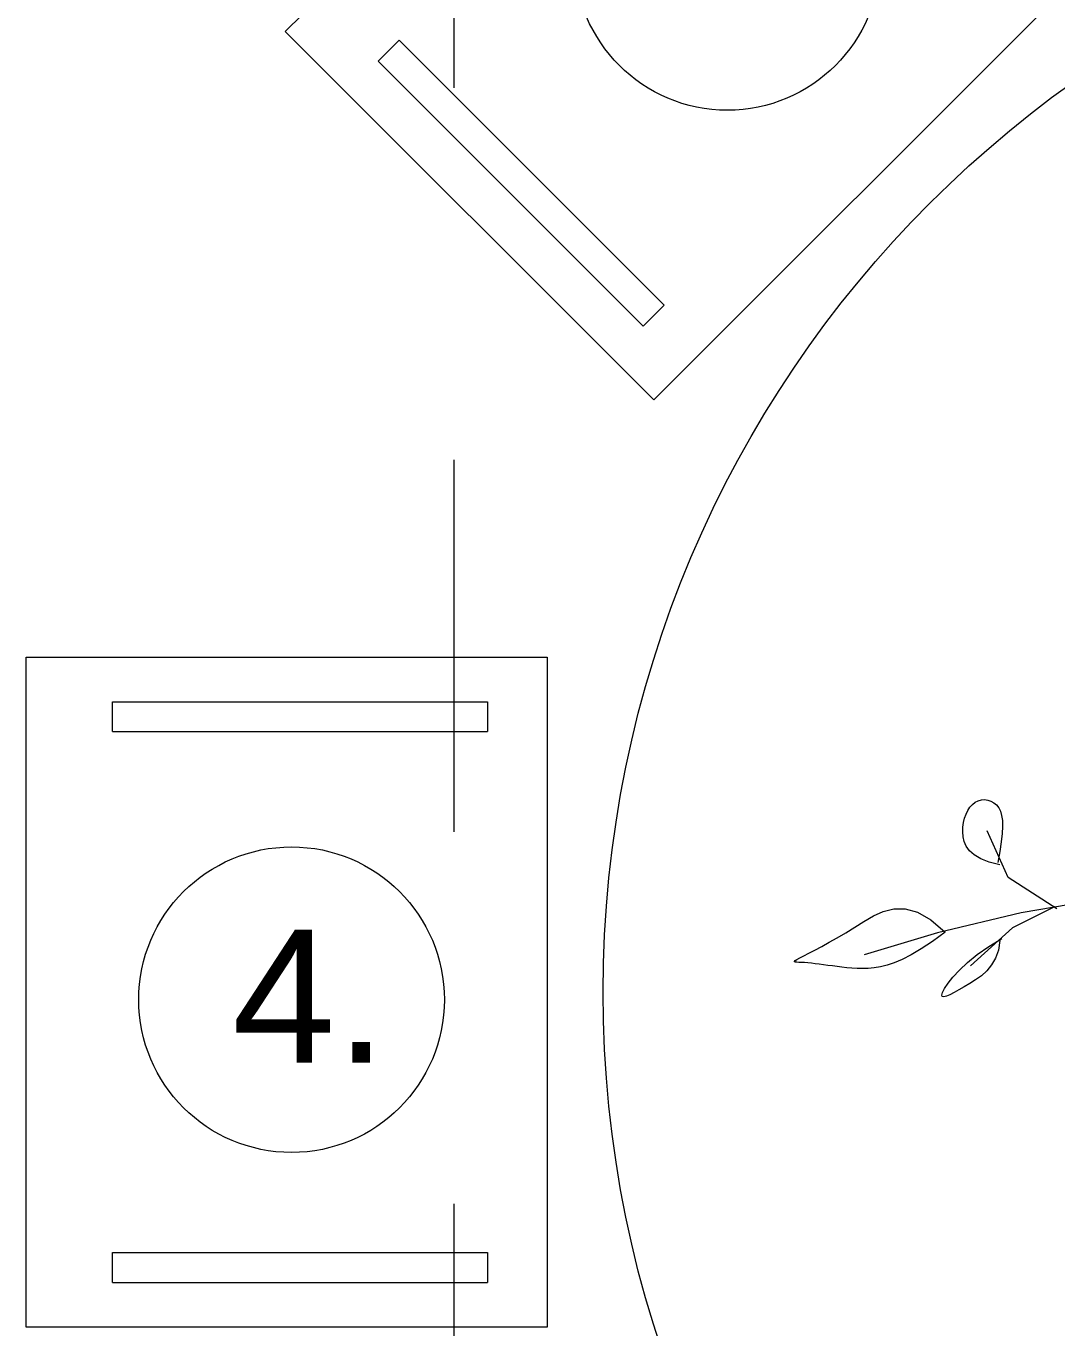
# Model space of a CAD drawing. Header units: centimetres. Extents: x -26724 to 60145, y -23645 to 6771.
# Drawn here: x -19338.8 to -19269.6, y 5664.1 to 5751.6 of the extents above; entities that cross this region are included whole.
import ezdxf

# ---------------------------------------------------------------- set-up
doc = ezdxf.new("R2010")
doc.units = ezdxf.units.CM
for name, pattern in [('AUSGEZOGEN', [0]), ('DALEKOVOD_VN', [5, 2.5, -2.5]), ('PUNKT2_S9', [0.35, 0.15, -0.1, 0, -0.1])]:
    doc.linetypes.add(name, pattern=pattern)
doc.layers.add('3.IZGLED 2', color=7, linetype='Continuous', lineweight=9, true_color=0x4a4a4a)
for name, color, linetype, lineweight in [('4.KOTE', 88, 'Continuous', 15), ('Moebel', 252, 'PUNKT2_S9', 13), ('namestaj', 8, 'Continuous', 9), ('namjestaj', 150, 'Continuous', 5)]:
    doc.layers.add(name, color=color, linetype=linetype, lineweight=lineweight)
doc.layers.add('pozicije', color=7, linetype='Continuous')
doc.styles.add('0.15', font='arial.ttf', dxfattribs={"height": 0.15})
doc.styles.get("Standard").update_dxf_attribs({"font": 'calibri.ttf'})
doc.dimstyles.new('ja 1 50', dxfattribs={"dimtxt": 10, "dimasz": 5, "dimexe": 5, "dimexo": 5, "dimgap": 1, "dimtad": 1, "dimdec": 0, "dimtxsty": 'Standard', "dimblk": 'ARCHTICK', "dimcen": 2.5, "dimclrd": 256, "dimclrt": 7, "dimadec": 0, "dimazin": 0, "dimtfac": 1, "dimtdec": 0, "dimtix": 1, "dimtmove": 1, "dimatfit": 3, "dimldrblk": 'ARCHTICK', "dimfxl": 10, "dimfxlon": 1, "dimlwd": 0, "dimlwe": 9, "dimarcsym": 0})

# ---------------------------------------------------------------- blocks, each defined once
blk = doc.blocks.new('ggggt')
at = {"layer": 'Moebel', "color": 91, "linetype": 'AUSGEZOGEN', "lineweight": 18, "transparency": 33554687}
for p, q in [((1517.256, 2002.085, 13.5), (1517.377, 2002.334, 13.5)), ((1517.377, 2002.334, 13.5), (1517.522, 2002.553, 13.5)), ((1517.522, 2002.553, 13.5), (1517.687, 2002.737, 13.5)), ((1517.687, 2002.737, 13.5), (1517.873, 2002.882, 13.5)), ((1517.873, 2002.882, 13.5), (1518.075, 2002.984, 13.5)), ((1518.075, 2002.984, 13.5), (1518.289, 2003.041, 13.5)), ((1518.289, 2003.041, 13.5), (1518.507, 2003.056, 13.5)), ((1518.507, 2003.056, 13.5), (1518.724, 2003.029, 13.5)), ((1518.724, 2003.029, 13.5), (1518.934, 2002.959, 13.5)), ((1518.934, 2002.959, 13.5), (1519.129, 2002.848, 13.5)), ((1519.129, 2002.848, 13.5), (1519.305, 2002.696, 13.5)), ((1519.305, 2002.696, 13.5), (1519.453, 2002.503, 13.5)), ((1519.453, 2002.503, 13.5), (1519.569, 2002.27, 13.5)), ((1519.569, 2002.27, 13.5), (1519.651, 2001.988, 13.5)), ((1517.048, 2001.209, 13.5), (1517.09, 2001.518, 13.5)), ((1517.09, 2001.518, 13.5), (1517.159, 2001.812, 13.5)), ((1517.159, 2001.812, 13.5), (1517.256, 2002.085, 13.5)), ((1519.651, 2001.988, 13.5), (1519.699, 2001.65, 13.5)), ((1519.699, 2001.65, 13.5), (1519.71, 2001.247, 13.5)), ((1517.037, 2000.89, 13.5), (1517.048, 2001.209, 13.5)), ((1517.061, 2000.566, 13.5), (1517.037, 2000.89, 13.5)), ((1517.133, 2000.242, 13.5), (1517.061, 2000.566, 13.5)), ((1520.094, 1997.834, 13.5), (1518.676, 2000.948, 13.5)), ((1519.686, 2000.772, 13.5), (1519.624, 2000.215, 13.5)), ((1519.71, 2001.247, 13.5), (1519.686, 2000.772, 13.5)), ((1517.271, 1999.926, 13.5), (1517.133, 2000.242, 13.5)), ((1517.491, 1999.624, 13.5), (1517.271, 1999.926, 13.5)), ((1517.81, 1999.342, 13.5), (1517.491, 1999.624, 13.5)), ((1519.624, 2000.215, 13.5), (1519.524, 1999.569, 13.5)), ((1518.244, 1999.087, 13.5), (1517.81, 1999.342, 13.5)), ((1518.811, 1998.865, 13.5), (1518.244, 1999.087, 13.5)), ((1519.527, 1998.683, 13.5), (1518.811, 1998.865, 13.5)), ((1519.524, 1999.569, 13.5), (1519.385, 1998.825, 13.5)), ((1523.349, 1995.709, 13.5), (1520.094, 1997.834, 13.5)), ((1527.256, 1996.516, 13.5), (1520.966, 1995.456, 13.5)), ((1510.395, 1994.873, 13.5), (1511.032, 1995.243, 13.5)), ((1511.032, 1995.243, 13.5), (1511.702, 1995.54, 13.5)), ((1511.702, 1995.54, 13.5), (1512.413, 1995.714, 13.5)), ((1512.413, 1995.714, 13.5), (1513.175, 1995.714, 13.5)), ((1513.175, 1995.714, 13.5), (1513.996, 1995.489, 13.5)), ((1513.996, 1995.489, 13.5), (1514.885, 1994.988, 13.5)), ((1520.966, 1995.456, 13.5), (1515.34, 1994.111, 13.5)), ((1523.208, 1995.851, 13.5), (1520.379, 1994.438, 13.5)), ((1509.184, 1994.114, 13.5), (1509.78, 1994.483, 13.5)), ((1509.78, 1994.483, 13.5), (1510.395, 1994.873, 13.5)), ((1514.885, 1994.988, 13.5), (1515.852, 1994.159, 13.5)), ((1520.379, 1994.438, 13.5), (1517.552, 1991.894, 13.5)), ((1508.066, 1993.468, 13.5), (1508.609, 1993.775, 13.5)), ((1508.609, 1993.775, 13.5), (1509.184, 1994.114, 13.5)), ((1515.34, 1994.111, 13.5), (1510.424, 1992.623, 13.5)), ((1515.002, 1993.534, 13.5), (1514.247, 1993.029, 13.5)), ((1515.852, 1994.159, 13.5), (1515.002, 1993.534, 13.5)), ((1515.852, 1994.159, 13.5), (1515.852, 1994.159, 13.5)), ((1518.78, 1993.194, 13.5), (1519.673, 1993.732, 13.5)), ((1519.531, 1993.59, 13.5), (1519.428, 1992.952, 13.5)), ((1506.36, 1992.564, 13.5), (1506.7, 1992.74, 13.5)), ((1506.7, 1992.74, 13.5), (1507.103, 1992.949, 13.5)), ((1507.103, 1992.949, 13.5), (1507.561, 1993.192, 13.5)), ((1507.561, 1993.192, 13.5), (1508.066, 1993.468, 13.5)), ((1513.576, 1992.629, 13.5), (1512.977, 1992.323, 13.5)), ((1514.247, 1993.029, 13.5), (1513.576, 1992.629, 13.5)), ((1517.356, 1992.118, 13.5), (1518.01, 1992.652, 13.5)), ((1518.01, 1992.652, 13.5), (1518.78, 1993.194, 13.5)), ((1519.428, 1992.952, 13.5), (1519.236, 1992.408, 13.5)), ((1505.73, 1992.187, 13.5), (1505.782, 1992.239, 13.5)), ((1505.736, 1992.155, 13.5), (1505.73, 1992.187, 13.5)), ((1505.794, 1992.137, 13.5), (1505.736, 1992.155, 13.5)), ((1505.782, 1992.239, 13.5), (1505.901, 1992.316, 13.5)), ((1505.897, 1992.128, 13.5), (1505.794, 1992.137, 13.5)), ((1506.038, 1992.123, 13.5), (1505.897, 1992.128, 13.5)), ((1505.901, 1992.316, 13.5), (1506.092, 1992.423, 13.5)), ((1506.21, 1992.116, 13.5), (1506.038, 1992.123, 13.5)), ((1506.092, 1992.423, 13.5), (1506.36, 1992.564, 13.5)), ((1506.408, 1992.104, 13.5), (1506.21, 1992.116, 13.5)), ((1506.627, 1992.086, 13.5), (1506.408, 1992.104, 13.5)), ((1506.867, 1992.062, 13.5), (1506.627, 1992.086, 13.5)), ((1507.124, 1992.033, 13.5), (1506.867, 1992.062, 13.5)), ((1507.397, 1992, 13.5), (1507.124, 1992.033, 13.5)), ((1507.683, 1991.962, 13.5), (1507.397, 1992, 13.5)), ((1507.98, 1991.922, 13.5), (1507.683, 1991.962, 13.5)), ((1508.285, 1991.879, 13.5), (1507.98, 1991.922, 13.5)), ((1508.599, 1991.834, 13.5), (1508.285, 1991.879, 13.5)), ((1508.92, 1991.79, 13.5), (1508.599, 1991.834, 13.5)), ((1509.25, 1991.751, 13.5), (1508.92, 1991.79, 13.5)), ((1509.591, 1991.721, 13.5), (1509.25, 1991.751, 13.5)), ((1511.091, 1991.758, 13.5), (1510.693, 1991.718, 13.5)), ((1511.509, 1991.827, 13.5), (1511.091, 1991.758, 13.5)), ((1511.955, 1991.934, 13.5), (1511.509, 1991.827, 13.5)), ((1512.441, 1992.095, 13.5), (1511.955, 1991.934, 13.5)), ((1512.977, 1992.323, 13.5), (1512.441, 1992.095, 13.5)), ((1516.814, 1991.608, 13.5), (1517.356, 1992.118, 13.5)), ((1518.971, 1991.947, 13.5), (1518.649, 1991.557, 13.5)), ((1519.236, 1992.408, 13.5), (1518.971, 1991.947, 13.5)), ((1509.945, 1991.703, 13.5), (1509.591, 1991.721, 13.5)), ((1510.312, 1991.701, 13.5), (1509.945, 1991.703, 13.5)), ((1510.693, 1991.718, 13.5), (1510.312, 1991.701, 13.5)), ((1516.049, 1990.716, 13.5), (1516.38, 1991.135, 13.5)), ((1516.38, 1991.135, 13.5), (1516.814, 1991.608, 13.5)), ((1517.902, 1990.946, 13.5), (1517.511, 1990.7, 13.5)), ((1518.287, 1991.227, 13.5), (1517.902, 1990.946, 13.5)), ((1518.649, 1991.557, 13.5), (1518.287, 1991.227, 13.5)), ((1515.63, 1989.913, 13.5), (1515.679, 1990.092, 13.5)), ((1515.679, 1990.092, 13.5), (1515.817, 1990.363, 13.5)), ((1515.817, 1990.363, 13.5), (1516.049, 1990.716, 13.5)), ((1516.45, 1990.096, 13.5), (1516.17, 1989.95, 13.5)), ((1516.772, 1990.276, 13.5), (1516.45, 1990.096, 13.5)), ((1517.129, 1990.48, 13.5), (1516.772, 1990.276, 13.5)), ((1517.511, 1990.7, 13.5), (1517.129, 1990.48, 13.5)), ((1515.662, 1989.82, 13.5), (1515.63, 1989.913, 13.5)), ((1515.768, 1989.802, 13.5), (1515.662, 1989.82, 13.5)), ((1515.94, 1989.849, 13.5), (1515.768, 1989.802, 13.5)), ((1516.17, 1989.95, 13.5), (1515.94, 1989.849, 13.5))]:
    blk.add_line(p, q, dxfattribs=at)
blk = doc.blocks.new('_ArchTick')
at = {"color": 0, "linetype": 'ByBlock', "const_width": 0.15}
blk.add_lwpolyline([(-0.5, -0.5), (0.5, 0.5)], dxfattribs=at)
blk = doc.blocks.new('*D2937')
at = {"layer": '4.KOTE', "color": 0, "lineweight": 9, "transparency": 16777216}
for p, q in [((-19295.073, 5897.752), (-19295.073, 5884.437)), ((-19200.073, 5879.437), (-19200.073, 5894.437))]:
    blk.add_line(p, q, dxfattribs=at)
at = {"layer": '4.KOTE', "lineweight": 0, "transparency": 16777216}
blk.add_line((-19200.073, 5889.437), (-19295.073, 5889.437), dxfattribs=at)
at = {"layer": 'Defpoints', "color": 0, "lineweight": 50, "transparency": 16777216}
for p in [(-19295.073, 5910.464, 13.5), (-19295.073, 5889.437), (-19200.073, 3696.575, 13.5)]:
    blk.add_point(p, dxfattribs=at)
at = {"layer": '4.KOTE', "lineweight": 0, "transparency": 16777216, "xscale": 5, "yscale": 5, "zscale": 5, "rotation": 180}
blk.add_blockref('_ArchTick', (-19295.073, 5889.437), dxfattribs=at)
at = {"layer": '4.KOTE', "lineweight": 0, "transparency": 16777216, "xscale": 5, "yscale": 5, "zscale": 5}
blk.add_blockref('_ArchTick', (-19200.073, 5889.437), dxfattribs=at)
at = {"layer": '4.KOTE', "color": 7, "transparency": 16777216, "insert": (-19247.573, 5895.56), "char_height": 10, "attachment_point": 5}
blk.add_mtext('95', dxfattribs=at)
blk = doc.blocks.new('*D3037')
at = {"layer": '4.KOTE', "color": 0, "lineweight": 9, "transparency": 16777216}
for p, q in [((-19300.063, 5814.267), (-19300.063, 5829.201)), ((-19150.064, 5814.268), (-19150.064, 5829.201))]:
    blk.add_line(p, q, dxfattribs=at)
at = {"layer": '4.KOTE', "lineweight": 0, "transparency": 16777216}
blk.add_line((-19300.063, 5824.201), (-19150.064, 5824.201), dxfattribs=at)
at = {"layer": 'Defpoints', "color": 0, "lineweight": 50, "transparency": 16777216}
for p in [(-19150.064, 5824.201), (-19150.064, 5687, 13.5), (-19300.063, 5686.394, 13.5)]:
    blk.add_point(p, dxfattribs=at)
at = {"layer": '4.KOTE', "lineweight": 0, "transparency": 16777216, "xscale": 5, "yscale": 5, "zscale": 5, "rotation": 180}
blk.add_blockref('_ArchTick', (-19300.063, 5824.201), dxfattribs=at)
at = {"layer": '4.KOTE', "lineweight": 0, "transparency": 16777216, "xscale": 5, "yscale": 5, "zscale": 5}
blk.add_blockref('_ArchTick', (-19150.064, 5824.201), dxfattribs=at)
at = {"layer": '4.KOTE', "color": 7, "transparency": 16777216, "insert": (-19225.064, 5830.324), "char_height": 10, "attachment_point": 5}
blk.add_mtext('150', dxfattribs=at)

msp = doc.modelspace()

# ---------------------------------------------------------------- linework, layer by layer
at = {"layer": '3.IZGLED 2', "color": 32, "linetype": 'DALEKOVOD_VN', "ltscale": 10, "true_color": 0xcd6928}
msp.add_line((-19310.073, 4697.464, 13.5), (-19310.073, 5910.464, 13.5), dxfattribs=at)
at = {"layer": 'namestaj'}
for centre in [(-19291.719, 5756.215, -54), (-19320.996, 5686.19, -40.5)]:
    msp.add_circle(centre, 10.265, dxfattribs=at)
at = {"layer": 'namjestaj', "transparency": 33554687}
for p, q in [((-19321.419, 5751.232, 13.5), (-19289.599, 5783.052, 13.5)), ((-19264.85, 5758.303, 13.5), (-19296.67, 5726.484, 13.5)), ((-19296.67, 5726.484, 13.5), (-19321.419, 5751.232, 13.5)), ((-19315.188, 5749.244, 13.5), (-19313.774, 5750.659, 13.5)), ((-19313.774, 5750.659, 13.5), (-19295.963, 5732.848, 13.5)), ((-19315.188, 5749.244, 13.5), (-19297.377, 5731.433, 13.5)), ((-19295.963, 5732.848, 13.5), (-19297.377, 5731.433, 13.5)), ((-19338.83, 5709.197, 13.5), (-19303.83, 5709.197, 13.5)), ((-19338.83, 5664.197, 13.5), (-19338.83, 5709.197, 13.5)), ((-19303.83, 5709.197, 13.5), (-19303.83, 5664.197, 13.5)), ((-19333.019, 5704.197, 13.5), (-19333.019, 5706.197, 13.5)), ((-19333.019, 5706.197, 13.5), (-19307.83, 5706.197, 13.5)), ((-19307.83, 5706.197, 13.5), (-19307.83, 5704.197, 13.5)), ((-19333.019, 5704.197, 13.5), (-19307.83, 5704.197, 13.5)), ((-19333.019, 5667.197, 13.5), (-19333.019, 5669.197, 13.5)), ((-19333.019, 5669.197, 13.5), (-19307.83, 5669.197, 13.5)), ((-19307.83, 5669.197, 13.5), (-19307.83, 5667.197, 13.5)), ((-19333.019, 5667.197, 13.5), (-19307.83, 5667.197, 13.5)), ((-19303.83, 5664.197, 13.5), (-19338.83, 5664.197, 13.5))]:
    msp.add_line(p, q, dxfattribs=at)
msp.add_circle((-19225.064, 5686.697, 13.5), 75, dxfattribs=at)

# ---------------------------------------------------------------- block references
msp.add_blockref('ggggt', (-20792.947, 3696.575))

# ---------------------------------------------------------------- texts
at = {"layer": 'pozicije', "style": '0.15'}
msp.add_text('4.', height=8.9302, dxfattribs=at).set_placement((-19324.99, 5681.955, -40.5))

# ---------------------------------------------------------------- dimensions: what is measured, and where the dimension line sits
at = {"layer": '4.KOTE'}
for base, p1, p2, picture, middle in [((-19295.073, 5889.437), (-19200.073, 3696.575, 13.5), (-19295.073, 5910.464, 13.5), '*D2937', (-19247.573, 5895.56)), ((-19150.064, 5824.201), (-19300.063, 5686.394, 13.5), (-19150.064, 5687, 13.5), '*D3037', (-19225.064, 5830.324))]:
    dim = msp.add_linear_dim(base=base, p1=p1, p2=p2, dimstyle='ja 1 50', dxfattribs=at)
    dim.commit()
    dim.dimension.update_dxf_attribs({"geometry": picture, "text_midpoint": middle})

doc.saveas('drawing.dxf')
